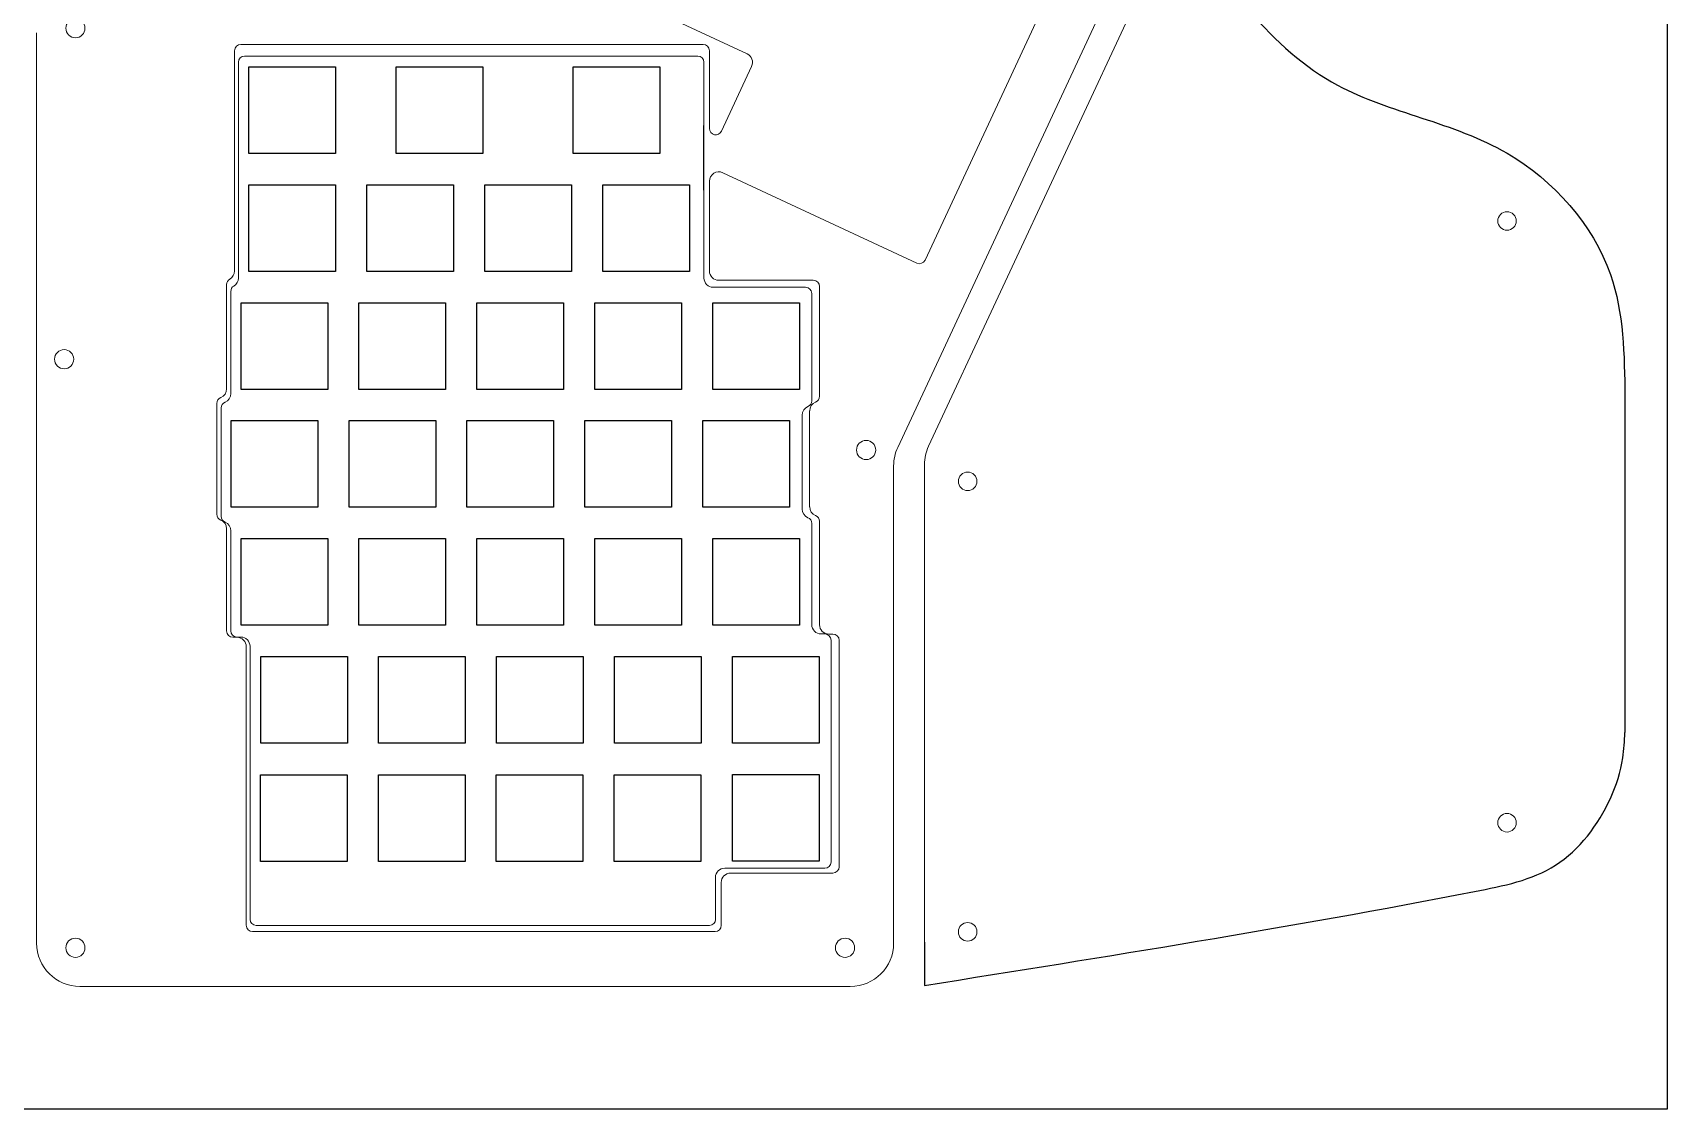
# Model space of a CAD drawing. Header units: inches. Extents: x 976 to 1475, y 93 to 492.
# Drawn here: x 1210.9 to 1474.9, y 92.9 to 266.9 of the extents above; entities that cross this region are included whole.
import ezdxf

# ---------------------------------------------------------------- set-up
doc = ezdxf.new("R2010")
doc.units = ezdxf.units.IN
doc.header["$MEASUREMENT"] = 0

msp = doc.modelspace()

# ---------------------------------------------------------------- linework, layer by layer
at = {"color": 0, "linetype": 'Continuous', "lineweight": 0}
for p, q in [((1378.55, 280.55), (1355.04, 230.14)), ((1387.72, 279.43), (1350.62, 199.87)), ((1392.72, 279.62), (1355.62, 200.05)), ((1326.29, 263.44), (1311.33, 270.42)), ((1211.54, 119.78), (1211.54, 266.86)), ((1244.52, 264.96), (1309.84, 264.97)), ((1244.52, 264.96), (1319.2, 264.96)), ((1243.5, 228.38), (1243.5, 263.94)), ((1244.15, 227.23), (1244.15, 262.08)), ((1245.14, 263.08), (1309.15, 263.09)), ((1245.14, 263.08), (1318.33, 263.08)), ((1319.32, 262.08), (1319.32, 249.78)), ((1320.21, 263.94), (1320.21, 251.38)), ((1322.15, 250.96), (1327.03, 261.42)), ((1353.69, 229.65), (1322.38, 244.25)), ((1319.32, 241.43), (1319.32, 227.23)), ((1320.21, 242.87), (1320.21, 228.38)), ((1242.23, 209.33), (1242.23, 226.18)), ((1242.9, 208.57), (1242.9, 225.08)), ((1320.82, 225.74), (1335.75, 225.74)), ((1321.74, 226.86), (1336.98, 226.86)), ((1336.75, 224.75), (1336.75, 207.39)), ((1337.99, 225.84), (1337.99, 208.13)), ((1240.65, 189.08), (1240.65, 206.98)), ((1241.35, 188.72), (1241.35, 206.26)), ((1335.19, 205.08), (1335.19, 189.9)), ((1336.4, 205.78), (1336.4, 190.28)), ((1349.97, 196.91), (1349.97, 119.78)), ((1336.75, 187.59), (1336.75, 171.23)), ((1337.99, 187.93), (1337.99, 171.23)), ((1242.23, 170.22), (1242.23, 186.73)), ((1242.9, 170.23), (1242.9, 186.41)), ((1243.89, 169.2), (1243.25, 169.2)), ((1244.52, 169.24), (1243.9, 169.24)), ((1338.24, 169.73), (1338.86, 169.73)), ((1339.52, 169.71), (1340.15, 169.71)), ((1245.41, 122.67), (1245.41, 167.68)), ((1246.01, 123.63), (1246.01, 167.74)), ((1339.86, 168.74), (1339.86, 132.89)), ((1341.17, 168.69), (1341.17, 132.12)), ((1321.19, 130.4), (1321.19, 123.63)), ((1322.12, 129.58), (1322.12, 122.67)), ((1338.86, 131.9), (1322.68, 131.9)), ((1340.15, 131.1), (1323.64, 131.1)), ((1321.12, 121.67), (1246.41, 121.67)), ((1320.21, 122.65), (1246.99, 122.65)), ((1342.97, 112.78), (1218.54, 112.78))]:
    msp.add_line(p, q, dxfattribs=at)
at = {"color": 0}
for p, q in [((1245.82, 247.35), (1245.82, 261.35)), ((1245.82, 261.35), (1259.82, 261.35)), ((1259.82, 261.35), (1259.82, 247.35)), ((1269.63, 247.35), (1269.63, 261.35)), ((1269.63, 261.35), (1283.63, 261.35)), ((1283.63, 261.35), (1283.63, 247.35)), ((1298.21, 247.35), (1298.21, 261.35)), ((1298.21, 261.35), (1312.21, 261.35)), ((1312.21, 261.35), (1312.21, 247.35)), ((1259.82, 247.35), (1245.82, 247.35)), ((1283.63, 247.35), (1269.63, 247.35)), ((1312.21, 247.35), (1298.21, 247.35)), ((1245.82, 228.3), (1245.82, 242.3)), ((1245.82, 242.3), (1259.82, 242.3)), ((1259.82, 242.3), (1259.82, 228.3)), ((1264.87, 228.3), (1264.87, 242.3)), ((1264.87, 242.3), (1278.87, 242.3)), ((1278.87, 242.3), (1278.87, 228.3)), ((1283.92, 228.3), (1283.92, 242.3)), ((1283.92, 242.3), (1297.92, 242.3)), ((1297.92, 242.3), (1297.92, 228.3)), ((1302.97, 228.3), (1302.97, 242.3)), ((1302.97, 242.3), (1316.97, 242.3)), ((1316.97, 242.3), (1316.97, 228.3)), ((1259.82, 228.3), (1245.82, 228.3)), ((1278.87, 228.3), (1264.87, 228.3)), ((1297.92, 228.3), (1283.92, 228.3)), ((1316.97, 228.3), (1302.97, 228.3)), ((1244.55, 209.25), (1244.55, 223.25)), ((1244.55, 223.25), (1258.55, 223.25)), ((1258.55, 223.25), (1258.55, 209.25)), ((1263.6, 209.25), (1263.6, 223.25)), ((1263.6, 223.25), (1277.6, 223.25)), ((1277.6, 223.25), (1277.6, 209.25)), ((1282.65, 209.25), (1282.65, 223.25)), ((1282.65, 223.25), (1296.65, 223.25)), ((1296.65, 223.25), (1296.65, 209.25)), ((1301.7, 209.25), (1301.7, 223.25)), ((1301.7, 223.25), (1315.7, 223.25)), ((1315.7, 223.25), (1315.7, 209.25)), ((1320.75, 209.25), (1320.75, 223.25)), ((1320.75, 223.25), (1334.75, 223.25)), ((1320.75, 209.25), (1320.75, 223.25)), ((1320.75, 223.25), (1334.75, 223.25)), ((1334.75, 223.25), (1334.75, 209.25)), ((1334.75, 223.25), (1334.75, 209.25)), ((1258.55, 209.25), (1244.55, 209.25)), ((1277.6, 209.25), (1263.6, 209.25)), ((1296.65, 209.25), (1282.65, 209.25)), ((1315.7, 209.25), (1301.7, 209.25)), ((1334.75, 209.25), (1320.75, 209.25)), ((1334.75, 209.25), (1320.75, 209.25)), ((1242.95, 190.2), (1242.95, 204.2)), ((1242.95, 204.2), (1256.95, 204.2)), ((1256.95, 204.2), (1256.95, 190.2)), ((1262, 190.2), (1262, 204.2)), ((1262, 204.2), (1276, 204.2)), ((1276, 204.2), (1276, 190.2)), ((1281.05, 190.2), (1281.05, 204.2)), ((1281.05, 204.2), (1295.05, 204.2)), ((1295.05, 204.2), (1295.05, 190.2)), ((1300.1, 190.2), (1300.1, 204.2)), ((1300.1, 204.2), (1314.1, 204.2)), ((1314.1, 204.2), (1314.1, 190.2)), ((1319.15, 190.2), (1319.15, 204.2)), ((1319.15, 204.2), (1333.15, 204.2)), ((1333.15, 204.2), (1333.15, 190.2)), ((1256.95, 190.2), (1242.95, 190.2)), ((1276, 190.2), (1262, 190.2)), ((1295.05, 190.2), (1281.05, 190.2)), ((1314.1, 190.2), (1300.1, 190.2)), ((1333.15, 190.2), (1319.15, 190.2)), ((1244.55, 171.15), (1244.55, 185.15)), ((1244.55, 185.15), (1258.55, 185.15)), ((1258.55, 185.15), (1258.55, 171.15)), ((1263.6, 171.15), (1263.6, 185.15)), ((1263.6, 185.15), (1277.6, 185.15)), ((1277.6, 185.15), (1277.6, 171.15)), ((1282.65, 171.15), (1282.65, 185.15)), ((1282.65, 185.15), (1296.65, 185.15)), ((1296.65, 185.15), (1296.65, 171.15)), ((1301.7, 171.15), (1301.7, 185.15)), ((1301.7, 185.15), (1315.7, 185.15)), ((1315.7, 185.15), (1315.7, 171.15)), ((1320.75, 171.15), (1320.75, 185.15)), ((1320.75, 185.15), (1334.75, 185.15)), ((1334.75, 185.15), (1334.75, 171.15)), ((1258.55, 171.15), (1244.55, 171.15)), ((1277.6, 171.15), (1263.6, 171.15)), ((1296.65, 171.15), (1282.65, 171.15)), ((1315.7, 171.15), (1301.7, 171.15)), ((1334.75, 171.15), (1320.75, 171.15)), ((1247.73, 152.1), (1247.73, 166.1)), ((1247.73, 166.1), (1261.73, 166.1)), ((1261.73, 166.1), (1261.73, 152.1)), ((1266.78, 152.1), (1266.78, 166.1)), ((1266.78, 166.1), (1280.78, 166.1)), ((1280.78, 166.1), (1280.78, 152.1)), ((1285.83, 152.1), (1285.83, 166.1)), ((1285.83, 166.1), (1299.83, 166.1)), ((1299.83, 166.1), (1299.83, 152.1)), ((1304.88, 152.1), (1304.88, 166.1)), ((1304.88, 166.1), (1318.88, 166.1)), ((1318.88, 166.1), (1318.88, 152.1)), ((1323.93, 152.1), (1323.93, 166.1)), ((1323.93, 166.1), (1337.93, 166.1)), ((1337.93, 166.1), (1337.93, 152.1)), ((1261.73, 152.1), (1247.73, 152.1)), ((1280.78, 152.1), (1266.78, 152.1)), ((1299.83, 152.1), (1285.83, 152.1)), ((1318.88, 152.1), (1304.88, 152.1)), ((1337.93, 152.1), (1323.93, 152.1)), ((1247.69, 132.97), (1247.69, 146.98)), ((1247.69, 146.98), (1261.69, 146.98)), ((1261.69, 146.98), (1261.69, 132.97)), ((1266.74, 132.97), (1266.74, 146.98)), ((1266.74, 146.98), (1280.74, 146.98)), ((1280.74, 146.98), (1280.74, 132.97)), ((1285.79, 132.97), (1285.79, 146.98)), ((1285.79, 146.98), (1299.79, 146.98)), ((1299.79, 146.98), (1299.79, 132.97)), ((1304.84, 132.97), (1304.84, 146.98)), ((1304.84, 146.98), (1318.84, 146.98)), ((1318.84, 146.98), (1318.84, 132.97)), ((1323.93, 133.05), (1323.93, 147.05)), ((1323.93, 147.05), (1337.93, 147.05)), ((1337.93, 147.05), (1337.93, 133.05)), ((1261.69, 132.97), (1247.69, 132.97)), ((1280.74, 132.97), (1266.74, 132.97)), ((1299.79, 132.97), (1285.79, 132.97)), ((1318.84, 132.97), (1304.84, 132.97)), ((1337.93, 133.05), (1323.93, 133.05))]:
    msp.add_line(p, q, dxfattribs=at)
for p, q in [((1319.32, 241.43), (1319.32, 251.89)), ((1468.09, 208.06), (1468.09, 153.82)), ((1354.96, 119.96), (1354.96, 112.96))]:
    msp.add_line(p, q)
at = {"linetype": 'Continuous', "lineweight": 0}
msp.add_line((1354.96, 197.09), (1354.96, 119.96), dxfattribs=at)
msp.add_lwpolyline([(976.39, 492.47), (1474.94, 492.47), (1474.94, 92.95), (976.39, 92.95)], close=True)
at = {"color": 0, "linetype": 'Continuous', "lineweight": 0}
for centre in [(1217.8, 267.59), (1215.98, 214.11), (1345.52, 199.45), (1217.8, 119.04), (1342.12, 119.04)]:
    msp.add_circle(centre, 1.55, dxfattribs=at)
at = {"color": 1, "linetype": 'Continuous', "lineweight": 0, "true_color": 0xff0000}
for centre in [(1449.05, 236.45), (1361.93, 194.39), (1449.05, 139.24), (1361.93, 121.62)]:
    msp.add_circle(centre, 1.5, dxfattribs=at)
at = {"color": 0, "linetype": 'Continuous', "lineweight": 0}
for centre, radius, start, end in [((1244.52, 263.94), 1.02, 90, 180), ((1319.2, 263.94), 1.02, 0, 90), ((1245.14, 262.08), 0.996, 90, 180), ((1318.33, 262.08), 0.996, 0, 90), ((1325.65, 262.06), 1.52, 335, 65), ((1321.23, 251.38), 1.02, 180, 335), ((1321.74, 242.87), 1.52, 65, 180), ((1354.12, 230.57), 1.02, 245, 335), ((1241.98, 228.38), 1.52, 300, 0), ((1242.65, 227.23), 1.49, 300, 0), ((1320.82, 227.23), 1.49, 180, 270), ((1321.74, 228.38), 1.52, 180, 270), ((1243.25, 226.18), 1.02, 120, 180), ((1243.9, 225.08), 0.996, 120, 180), ((1335.75, 224.75), 0.996, 0, 90), ((1336.98, 225.84), 1.02, 0, 90), ((1240.71, 209.33), 1.52, 292.0243, 0), ((1241.66, 206.98), 1.02, 112.0243, 180), ((1242.34, 206.26), 0.996, 112.0243, 180), ((1241.41, 208.57), 1.49, 292.0243, 0), ((1336.68, 205.08), 1.49, 112.0243, 180), ((1335.75, 207.39), 0.996, 292.0243, 0), ((1337.93, 205.78), 1.52, 112.0243, 180), ((1336.98, 208.13), 1.02, 292.0243, 0), ((1356.97, 196.91), 7, 155.0046, 180), ((1337.93, 190.28), 1.52, 180, 247.9757), ((1241.66, 189.08), 1.02, 180, 247.9757), ((1240.71, 186.73), 1.52, 0, 67.9757), ((1242.34, 188.72), 0.996, 180, 247.9757), ((1241.41, 186.41), 1.49, 0, 67.9757), ((1336.68, 189.9), 1.49, 180, 247.9757), ((1335.75, 187.59), 0.996, 0, 67.9757), ((1336.98, 187.93), 1.02, 0, 67.9757), ((1243.25, 170.22), 1.02, 180, 270), ((1243.9, 170.23), 0.996, 180, 270), ((1243.89, 167.68), 1.52, 0, 90), ((1244.52, 167.74), 1.49, 0, 90), ((1338.24, 171.23), 1.49, 180, 270), ((1339.52, 171.23), 1.52, 180, 270), ((1338.86, 168.74), 0.996, 0, 90), ((1340.15, 168.69), 1.02, 0, 90), ((1338.86, 132.89), 0.996, 270, 0), ((1340.15, 132.12), 1.02, 270, 0), ((1322.68, 130.4), 1.49, 90, 180), ((1323.64, 129.58), 1.52, 90, 180), ((1246.41, 122.67), 1, 180, 270), ((1246.99, 123.63), 0.98, 180, 270), ((1320.21, 123.63), 0.98, 270, 0), ((1321.12, 122.67), 1, 270, 0), ((1218.54, 119.78), 7, 180, 270), ((1342.97, 119.78), 7, 270, 0)]:
    msp.add_arc(centre, radius, start, end, dxfattribs=at)
at = {"linetype": 'Continuous', "lineweight": 0}
msp.add_arc((1361.96, 197.09), 7, 155.0046, 180, dxfattribs=at)
for points, knots in [([(1395.67, 285.96), (1403.29, 275.07), (1416.82, 255.7), (1449.39, 251.18), (1467.8, 230.34), (1468.01, 214.83), (1468.09, 208.06)], [0, 0, 0, 0, 37.923321, 67.420376, 93.13679, 113.024327, 113.024327, 113.024327, 113.024327]), ([(1354.96, 112.96), (1384.24, 117.61), (1417.99, 122.96), (1457.78, 130.89), (1465.25, 140.83), (1467.85, 148.77), (1468.03, 152.44), (1468.09, 153.82)], [0, 0, 0, 0, 90.12619, 103.887682, 117.82918, 124.677511, 128.800233, 128.800233, 128.800233, 128.800233])]:
    msp.add_open_spline(points, degree=3, knots=knots)

doc.saveas('drawing.dxf')
